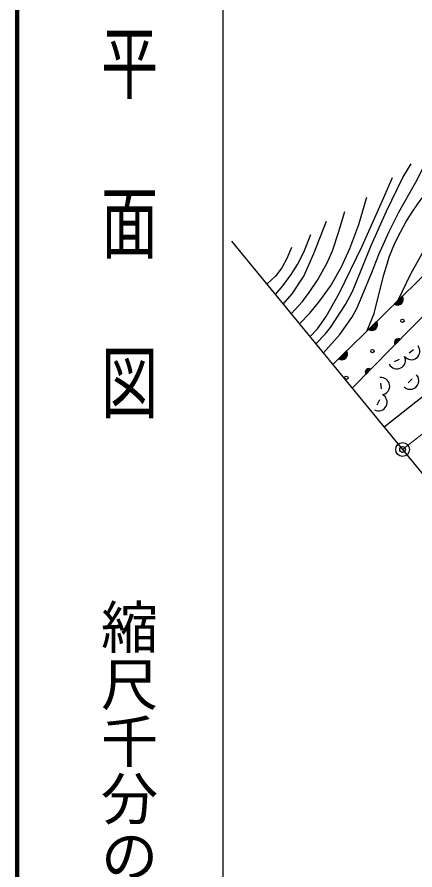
# Model space of a CAD drawing. Units: millimetres, scale not verified. Extents: x 40000 to 680000, y 20000 to 380000.
# Drawn here: x 40000 to 74819, y 267232 to 341891 of the extents above; entities that cross this region are included whole.
import ezdxf
from ezdxf.enums import TextEntityAlignment as Align

# ---------------------------------------------------------------- set-up
doc = ezdxf.new("R2010")
doc.units = ezdxf.units.MM
doc.header["$LTSCALE"] = 1000
doc.header["$PDMODE"] = 32
doc.header["$PDSIZE"] = 500
doc.linetypes.add('CHAIN', pattern=[18.5, 12, -1.5, 3.5, -1.5])
for name, color, linetype, lineweight in [('M-BGD', 7, 'Continuous', 25), ('M-BMK', 2, 'CHAIN', 13), ('M-BMK-OTRS', 5, 'Continuous', 25), ('M-BMK-SRVR', 3, 'Continuous', 25), ('M-TTL', 2, 'Continuous', 140), ('M-TTL-BAND', 7, 'Continuous', 25)]:
    doc.layers.add(name, color=color, linetype=linetype, lineweight=lineweight)
doc.layers.add('M-OTRS', color=6, linetype='Continuous')
doc.styles.add('@ＭＳ ゴシック', font='')
doc.styles.get('@ＭＳ ゴシック').set_extended_font_data('@MS Gothic')

msp = doc.modelspace()

# ---------------------------------------------------------------- hatches: boundary and pattern name
at = {"layer": 'M-BGD'}
for points in [[(73716, 317459, -0.82183), (73009, 316765)], [(71459, 315244, -0.82183), (70752, 314550)], [(73528, 313679), (73090, 313232, -0.84072)], [(68835, 312668, -0.82183), (68128, 311974)], [(70964, 311062), (70527, 310615, -0.84072)]]:
    msp.add_hatch(color=256, dxfattribs=at).paths.add_polyline_path(points)

# ---------------------------------------------------------------- linework, layer by layer
for p, q in [((67630, 311486), (83505, 327065)), ((73716, 317459), (73009, 316765)), ((71459, 315244), (70752, 314550)), ((73090, 313232), (73528, 313679)), ((68835, 312668), (68128, 311974)), ((74301, 312492), (74695, 312799)), ((73017, 311727), (73462, 311956)), ((70527, 310615), (70964, 311062)), ((74227, 309880), (74585, 310229)), ((71898, 309341), (71828, 309836)), ((71519, 307952), (71744, 308399))]:
    msp.add_line(p, q, dxfattribs=at)
for points in [[(73363, 317112), (74448, 319419), (76018, 322184), (76783, 323878), (77431, 324786), (78346, 325863), (80873, 328600), (82719, 330173), (83760, 330946), (84734, 331599), (86939, 333016), (91208, 335664), (94313, 337579)], [(70652, 314451), (71263, 315935), (71670, 317617), (72100, 319318), (72603, 320970), (73057, 322088), (73549, 323068), (74052, 324004), (74629, 324898), (75284, 325819), (75939, 326651), (76476, 327252), (77451, 328223), (79647, 330149), (80501, 330845), (81896, 331916), (82928, 332646), (84934, 334034), (86621, 335207)], [(66805, 312491), (68239, 314095), (69305, 315582), (69728, 316384), (70212, 317502), (71037, 319522), (71668, 321098), (72569, 323126), (73421, 324804), (74894, 327451), (75544, 328686), (76470, 330314)], [(66153, 313286), (66975, 314139), (67425, 314702), (68751, 316716), (69368, 317873), (70982, 321884), (72317, 324903), (73265, 326838), (73764, 327860), (74488, 329035)], [(65637, 313915), (66302, 314596), (67056, 315679), (68218, 317764), (70201, 321844), (72110, 326091), (72864, 327844)], [(64720, 315033), (65633, 315977), (66500, 317061), (67424, 318348), (68397, 320033), (69133, 321624), (69910, 323718), (70621, 326124)], [(63996, 315916), (64978, 316998), (65556, 317790), (66300, 318872), (67114, 320324), (67592, 321425), (68144, 323030), (68686, 324878)], [(69339, 309402), (74512, 314684), (85252, 325298)], [(63293, 316772), (64088, 317668), (65087, 319214), (65972, 321181), (67073, 324038)], [(62604, 317613), (63261, 318362), (63987, 319366), (64542, 320239), (65110, 321322), (65708, 322844)], [(64012, 321724), (63601, 320763), (63168, 319953), (62614, 319215), (61867, 318511)], [(72125, 306006), (78069, 310706), (82971, 314611), (84349, 315650), (85101, 316165), (85890, 316636), (87442, 317511), (89755, 318577), (91093, 319069), (92624, 319586), (94533, 320111), (96252, 320412), (97632, 320595), (99106, 320723), (101517, 320739), (104775, 320558), (107744, 319928)]]:
    msp.add_lwpolyline(points, dxfattribs=at)
for centre in [(73725, 315308), (71095, 312654), (68814, 310314)]:
    msp.add_circle(centre, 150, dxfattribs=at)
for centre, radius, start, end in [((73294, 317182), 505, 235.63328, 33.29147), ((71037, 314967), 505, 235.63328, 33.29147), ((73348, 313417), 318, 55.48633, 215.70406), ((74498, 312646), 750, 217.92287, 37.92287), ((68413, 312391), 505, 235.63328, 33.29147), ((73240, 311841), 750, 207.23286, 27.23286), ((70785, 310800), 318, 55.48633, 215.70406), ((71863, 309588), 750, 278.02208, 98.02208), ((74406, 310054), 750, 224.29796, 44.29796), ((71631, 308175), 750, 243.34068, 63.34068)]:
    msp.add_arc(centre, radius, start, end, dxfattribs=at)
at = {"layer": 'M-BMK'}
msp.add_line((73739, 304037), (82744, 311139), dxfattribs=at)
at = {"layer": 'M-BMK-OTRS'}
msp.add_line((89732, 284540), (58782, 322272), dxfattribs=at)
at = {"layer": 'M-BMK-SRVR'}
msp.add_circle((73739, 304037), 600, dxfattribs=at)
at = {"layer": 'M-OTRS'}
msp.add_point((73739, 304037), dxfattribs=at)
at = {"layer": 'M-TTL'}
msp.add_line((40000, 380000), (40000, 20000), dxfattribs=at)
at = {"layer": 'M-TTL-BAND'}
msp.add_line((58000, 370000), (58000, 20000), dxfattribs=at)

# ---------------------------------------------------------------- texts
at = {"layer": 'M-TTL-BAND', "style": '@ＭＳ ゴシック', "width": 1.4}
msp.add_text('平  面  図', height=3666, rotation=270, dxfattribs=at).set_placement((49777, 306475), align=Align.MIDDLE_RIGHT)
at = {"layer": 'M-TTL-BAND', "style": '@ＭＳ ゴシック'}
msp.add_text('縮尺千分の一', height=3666, rotation=270, dxfattribs=at).set_placement((49777, 261030), align=Align.MIDDLE_RIGHT)

doc.saveas('drawing.dxf')
